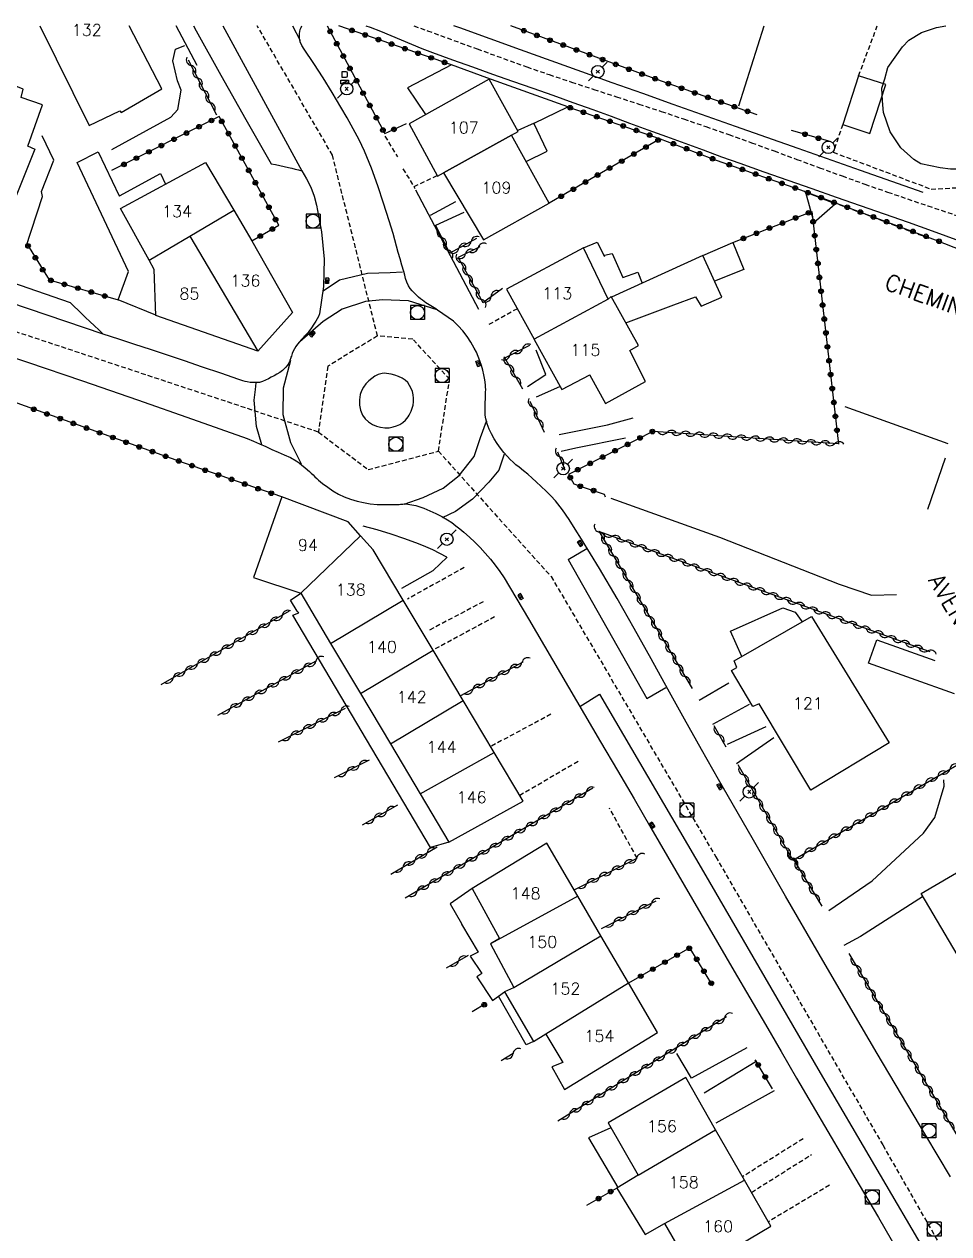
# Model space of a CAD drawing. Header units: millimetres. Extents: x 149998 to 151001, y 150999 to 152001.
# Drawn here: x 150737.2 to 150836.3, y 151870.5 to 152000.2 of the extents above; entities that cross this region are included whole.
import ezdxf
from ezdxf.enums import TextEntityAlignment as Align

# ---------------------------------------------------------------- set-up
doc = ezdxf.new("R2010")
doc.units = ezdxf.units.MM
doc.linetypes.add('DASHED', pattern=[0.75, 0.5, -0.25])
doc.layers.get('0').update_dxf_attribs({"linetype": 'CONTINUOUS'})
for name, color, linetype in [('W0001', 6, 'DASHED'), ('W0006', 2, 'CONTINUOUS'), ('W0008', 7, 'CONTINUOUS'), ('W0014', 7, 'CONTINUOUS'), ('W0015', 2, 'CONTINUOUS'), ('W0017', 7, 'CONTINUOUS'), ('W0020', 2, 'CONTINUOUS'), ('W0021', 2, 'CONTINUOUS'), ('W0101', 7, 'CONTINUOUS'), ('W0104', 1, 'CONTINUOUS'), ('W0112', 1, 'DASHED'), ('W0130', 7, 'CONTINUOUS'), ('W0300', 7, 'CONTINUOUS'), ('W0310', 3, 'CONTINUOUS'), ('W0323', 7, 'CONTINUOUS'), ('W0401', 7, 'CONTINUOUS'), ('W0420', 7, 'CONTINUOUS'), ('W0438', 7, 'CONTINUOUS'), ('W0473', 7, 'CONTINUOUS'), ('W0989', 7, 'CONTINUOUS'), ('W0991', 7, 'CONTINUOUS'), ('W1102', 7, 'CONTINUOUS')]:
    doc.layers.add(name, color=color, linetype=linetype)
doc.styles.get("Standard").update_dxf_attribs({"font": 'romans.shx', "width": 0.85})

# ---------------------------------------------------------------- blocks, each defined once
blk = doc.blocks.new('T473')
for p, q in [((-0.166667, 0.166667), (0.166667, -0.166667)), ((-0.166667, -0.166667), (0.166667, 0.166667)), ((0.500001, 0.500001), (1.000002, 1.000002)), ((-1.000002, -1.000002), (-0.500001, -0.500001))]:
    blk.add_line(p, q)
blk.add_ellipse((0, 0), major_axis=(0.471405, 0.471405), ratio=1, start_param=5.4977871438, end_param=11.780972451)
blk = doc.blocks.new('T438')
for p, q in [((-0.4, 0.2), (0.4, 0.2)), ((-0.4, -0.2), (-0.4, 0.2)), ((0.15, 1.1), (-0.3, 1.1)), ((-0.3, 1.1), (-0.3, 0.5)), ((-0.3, 0.5), (0.15, 0.5)), ((0.3, 0.65), (0.3, 0.95)), ((0.4, 0.2), (0.4, -0.2))]:
    blk.add_line(p, q)
at = {"flags": 128}
for points in [[(-0.4, -0.2), (0.4, 0.2)], [(0.4, -0.2), (-0.4, -0.2)]]:
    blk.add_lwpolyline(points, dxfattribs=at)
for centre, major_axis, start_param, end_param in [((0.15, 0.95), (0.106, -0.106), 0.785398, 2.356194), ((0.15, 0.65), (0.106, 0.106), 3.926991, 5.497787)]:
    blk.add_ellipse(centre, major_axis=major_axis, ratio=1, start_param=start_param, end_param=end_param)
blk = doc.blocks.new('T401')
for p, q in [((-0.3, 0.3), (0, 0.3)), ((-0.3, -0.25), (-0.3, 0.3)), ((-0.3, 0.15), (0, 0.15)), ((-0.3, 0), (0, 0)), ((0, 0.3), (0, -0.25)), ((-0.3, -0.15), (0, -0.15)), ((-0.3, -0.25), (-0.3, -0.3)), ((-0.3, -0.3), (0, -0.3)), ((0, -0.3), (0, -0.25))]:
    blk.add_line(p, q)
blk = doc.blocks.new('T420')
for p, q in [((0.75, 0.75), (-0.75, 0.75)), ((-0.75, 0.75), (-0.75, -0.75)), ((0.75, 0.75), (0.75, -0.75)), ((0.75, -0.75), (-0.75, -0.75))]:
    blk.add_line(p, q)
blk.add_ellipse((0, 0), major_axis=(-0.53, 0.53), ratio=1, start_param=3.926991, end_param=10.210176)
blk = doc.blocks.new('t310o')
at = {"color": 0, "linetype": 'Continuous'}
for centre, start, end in [((-0.5, 0.38), 216.8699, 323.1304), ((0.5, -0.37), 36.8699, 143.1303)]:
    blk.add_arc(centre, 0.625, start, end, dxfattribs=at)
blk = doc.blocks.new('t323o')
at = {"color": 0, "linetype": 'Continuous'}
for radius in [0.25, 0.15]:
    blk.add_circle((0, 0), radius, dxfattribs=at)

msp = doc.modelspace()

# ---------------------------------------------------------------- linework, layer by layer
at = {"layer": 'W0001'}
for points in [[(150775.09, 151966.75), (150770.26, 151986.14), (150762.2, 152000)], [(150778.98, 152000), (150780.45, 151999.48), (150785.77, 151997.52), (150791.1, 151995.6), (150793.49, 151994.77), (150795.89, 151993.97), (150798.29, 151993.18), (150800.7, 151992.39), (150803.1, 151991.61), (150805.51, 151990.82), (150807.91, 151990.02), (150810.3, 151989.2), (150812.74, 151988.34), (150815.18, 151987.47), (150817.61, 151986.58), (150820.04, 151985.68), (150822.47, 151984.79), (150824.9, 151983.9), (150827.34, 151983.02), (150829.78, 151982.17), (150834.08, 151980.7), (150838.39, 151979.26), (150842.7, 151977.85), (150847.03, 151976.47)], [(150768.76, 151956.44), (150735.52, 151967.46), (150705.36, 151977.83), (150676.97, 151987.26)], [(150775.09, 151966.75), (150769.77, 151963.49), (150768.76, 151956.44)], [(150781.62, 151954.39), (150782.82, 151962.1), (150778.88, 151966.4), (150775.09, 151966.75)], [(150768.76, 151956.44), (150774.11, 151952.42), (150781.62, 151954.39)], [(150781.62, 151954.39), (150793.7, 151940.96), (150811.35, 151910.9), (150829.25, 151880), (150838.56, 151863.73)]]:
    msp.add_lwpolyline(points, dxfattribs=at)
at = {"layer": 'W0006'}
for points in [[(150742.18, 151970.3), (150710.7, 151981.21), (150680.69, 151991.22), (150654.66, 152000)], [(150745.68, 151966.94), (150745.21, 151967.39), (150744.74, 151967.84), (150744.27, 151968.29), (150743.8, 151968.74), (150743.39, 151969.13), (150742.99, 151969.52), (150742.58, 151969.91), (150742.18, 151970.3)], [(150796.79, 151927.02), (150798.89, 151928.32), (150810.03, 151909.29), (150822.54, 151887.74), (150840.03, 151857.93), (150859.87, 151824.05), (150888.73, 151774.85)]]:
    msp.add_lwpolyline(points, dxfattribs=at)
at = {"layer": 'W0008'}
for points in [[(150745.68, 151966.94), (150737.67, 151969.64), (150729.66, 151972.36), (150721.66, 151975.08), (150713.66, 151977.81), (150709.79, 151979.13), (150705.92, 151980.46), (150702.06, 151981.79), (150698.19, 151983.12), (150694.33, 151984.46), (150690.46, 151985.79), (150686.59, 151987.12), (150682.73, 151988.44), (150679.55, 151989.52), (150676.36, 151990.6), (150673.18, 151991.67), (150670, 151992.74), (150666.81, 151993.82), (150663.63, 151994.89), (150660.45, 151995.97), (150657.27, 151997.05), (150653.12, 151998.47), (150648.98, 151999.9), (150648.69, 152000)], [(150773.86, 152000), (150774.3, 151999.85), (150775.42, 151999.42), (150776.53, 151998.96), (150777.64, 151998.49), (150778.74, 151998.02), (150779.85, 151997.57), (150780.98, 151997.14), (150783.12, 151996.36), (150785.27, 151995.59), (150787.42, 151994.82), (150789.57, 151994.07), (150791.73, 151993.31), (150793.88, 151992.55), (150796.03, 151991.79), (150798.18, 151991.02), (150800.15, 151990.3), (150802.12, 151989.58), (150804.09, 151988.86), (150806.06, 151988.14), (150808.03, 151987.41), (150810, 151986.69), (150811.97, 151985.97), (150813.94, 151985.26), (150816.51, 151984.35), (150819.09, 151983.44), (150821.67, 151982.54), (150824.25, 151981.64), (150826.83, 151980.75), (150829.4, 151979.84), (150831.98, 151978.93), (150834.55, 151978.01), (150839.35, 151976.26)], [(150688.89, 151980.32), (150694.39, 151978.36), (150699.91, 151976.42), (150705.43, 151974.51), (150710.96, 151972.63), (150714.28, 151971.52), (150717.6, 151970.44), (150720.93, 151969.36), (150724.26, 151968.29), (150727.59, 151967.22), (150730.92, 151966.14), (150734.24, 151965.05), (150737.56, 151963.94), (150743.47, 151961.94), (150749.36, 151959.9), (150755.25, 151957.83), (150761.12, 151955.74)]]:
    msp.add_lwpolyline(points, dxfattribs=at)
at = {"layer": 'W0014'}
for points in [[(150755.75, 151995.73), (150753.52, 152000)], [(150755.37, 152000), (150755.65, 151999.48), (150758.31, 151994.71), (150760.99, 151989.96), (150763.68, 151985.22)], [(150767.22, 151997.5), (150766.98, 151997.88), (150766.81, 151998.29), (150766.73, 151998.73), (150766.73, 151999.18), (150766.76, 151999.39), (150766.82, 151999.61), (150766.9, 151999.82), (150766.99, 152000)], [(150833.57, 151982.13), (150826.87, 151984.48), (150820.17, 151986.83), (150813.48, 151989.2), (150806.79, 151991.57), (150803.52, 151992.73), (150800.25, 151993.9), (150796.98, 151995.08), (150793.71, 151996.25), (150790.44, 151997.43), (150787.18, 151998.6), (150783.91, 151999.77), (150783.26, 152000)], [(150790.27, 151952.68), (150789.94, 151952.94), (150789.62, 151953.21), (150789.32, 151953.5), (150789.03, 151953.81), (150788.64, 151954.26), (150788.27, 151954.73), (150787.92, 151955.22), (150787.61, 151955.73), (150787.33, 151956.24), (150787.07, 151956.76), (150786.85, 151957.31), (150786.69, 151957.87), (150786.64, 151958.26), (150786.63, 151958.65), (150786.64, 151959.03), (150786.65, 151959.42), (150786.65, 151959.68), (150786.66, 151959.94), (150786.67, 151960.21), (150786.68, 151960.47), (150786.68, 151960.73), (150786.69, 151960.99), (150786.68, 151961.26), (150786.66, 151961.52), (150786.59, 151962.05), (150786.5, 151962.57), (150786.39, 151963.08), (150786.24, 151963.59), (150786.08, 151964.07), (150785.9, 151964.54), (150785.7, 151965), (150785.47, 151965.45), (150785.09, 151966.08), (150784.69, 151966.7), (150784.24, 151967.29), (150783.75, 151967.84), (150783.23, 151968.32), (150782.67, 151968.74), (150782.09, 151969.13), (150781.51, 151969.52), (150781.34, 151969.64), (150781.17, 151969.75), (150780.99, 151969.86), (150780.81, 151969.97), (150780.63, 151970.08), (150780.46, 151970.2), (150780.28, 151970.31), (150780.11, 151970.43), (150779.9, 151970.58), (150779.7, 151970.74), (150779.5, 151970.91), (150779.32, 151971.08), (150779.07, 151971.32), (150778.82, 151971.57), (150778.6, 151971.84), (150778.4, 151972.13), (150778.23, 151972.5), (150778.11, 151972.89), (150778.01, 151973.28), (150777.9, 151973.67), (150777.7, 151974.34), (150777.51, 151975.02), (150777.32, 151975.7), (150777.13, 151976.38), (150776.95, 151977.06), (150776.76, 151977.74), (150776.56, 151978.42), (150776.35, 151979.1), (150775.74, 151980.98), (150775.12, 151982.85), (150774.44, 151984.72), (150773.69, 151986.55), (150773.12, 151987.76), (150772.5, 151988.95), (150771.85, 151990.12), (150771.18, 151991.28), (150770.24, 151992.86), (150769.26, 151994.43), (150768.26, 151995.97), (150767.22, 151997.5)], [(150763.68, 151985.22), (150764.15, 151985.12), (150764.62, 151985.01), (150765.09, 151984.91), (150765.56, 151984.8), (150765.92, 151984.72), (150766.27, 151984.64), (150766.63, 151984.55), (150766.98, 151984.46)], [(150766.98, 151984.46), (150767.5, 151983.6), (150767.94, 151982.69), (150768.3, 151981.75), (150768.56, 151980.78), (150769.08, 151977.91), (150769.37, 151974.99), (150769.32, 151972.05), (150768.87, 151969.13), (150768.77, 151968.85), (150768.63, 151968.59), (150768.48, 151968.35), (150768.33, 151968.11), (150768.2, 151967.91), (150768.08, 151967.71), (150767.95, 151967.51), (150767.81, 151967.32), (150767.73, 151967.22), (150767.66, 151967.13), (150767.58, 151967.04), (150767.49, 151966.95), (150767.41, 151966.86), (150767.33, 151966.77), (150767.25, 151966.68), (150767.17, 151966.59), (150766.95, 151966.35), (150766.74, 151966.11), (150766.52, 151965.86), (150766.33, 151965.6), (150766.19, 151965.35), (150766.07, 151965.1), (150765.96, 151964.85), (150765.86, 151964.59), (150765.82, 151964.49), (150765.79, 151964.4), (150765.76, 151964.3), (150765.74, 151964.21), (150765.71, 151964.11), (150765.68, 151964.02), (150765.64, 151963.92), (150765.6, 151963.83), (150765.45, 151963.61), (150765.28, 151963.41), (150765.09, 151963.22), (150764.9, 151963.04), (150764.62, 151962.83), (150764.32, 151962.64), (150764.02, 151962.47), (150763.71, 151962.31), (150763.41, 151962.15), (150763.1, 151961.99), (150762.77, 151961.86), (150762.43, 151961.77), (150762.11, 151961.74), (150761.78, 151961.74), (150761.45, 151961.77), (150761.12, 151961.82), (150760.9, 151961.86), (150760.67, 151961.92), (150760.45, 151961.99), (150760.23, 151962.07)], [(150779.18, 151982.42), (150785.93, 151969.62)], [(150760.23, 151962.07), (150758.3, 151962.74), (150756.35, 151963.41), (150754.41, 151964.07), (150752.47, 151964.72), (150750.77, 151965.28), (150749.07, 151965.84), (150747.38, 151966.39), (150745.68, 151966.94)], [(150761.12, 151955.74), (150761.79, 151955.46), (150762.45, 151955.17), (150763.11, 151954.88), (150763.77, 151954.58), (150764.43, 151954.29), (150765.09, 151954.01), (150765.75, 151953.71), (150766.38, 151953.35), (150766.7, 151953.13), (150767, 151952.89), (150767.3, 151952.63), (150767.59, 151952.38), (150767.79, 151952.2), (150767.99, 151952.02), (150768.19, 151951.84), (150768.39, 151951.65), (150768.58, 151951.47), (150768.78, 151951.28), (150768.99, 151951.11), (150769.2, 151950.94), (150769.76, 151950.54), (150770.32, 151950.15), (150770.91, 151949.8), (150771.53, 151949.5), (150772.2, 151949.24), (150772.9, 151949.04), (150773.6, 151948.88), (150774.31, 151948.76), (150775.05, 151948.69), (150775.8, 151948.67), (150776.54, 151948.68), (150777.28, 151948.69), (150777.42, 151948.69), (150777.55, 151948.7), (150777.68, 151948.71), (150777.81, 151948.72), (150777.95, 151948.73), (150778.08, 151948.73), (150778.21, 151948.73), (150778.35, 151948.72), (150778.79, 151948.65), (150779.22, 151948.55), (150779.64, 151948.42), (150780.06, 151948.27), (150780.72, 151948.01), (150781.36, 151947.71), (150781.98, 151947.38), (150782.59, 151947.03), (150783.05, 151946.73), (150783.5, 151946.4), (150783.93, 151946.06), (150784.35, 151945.71), (150784.95, 151945.18), (150785.54, 151944.63), (150786.1, 151944.06), (150786.65, 151943.47), (150787.19, 151942.83), (150787.71, 151942.17), (150788.21, 151941.49), (150788.67, 151940.8)], [(150836.51, 151876.6), (150833.89, 151881), (150831.27, 151885.4), (150828.67, 151889.8), (150826.08, 151894.22), (150822.45, 151900.45), (150818.84, 151906.68), (150815.24, 151912.93), (150811.65, 151919.18), (150809.82, 151922.41), (150808.01, 151925.65), (150806.22, 151928.89), (150804.42, 151932.14), (150802.61, 151935.38), (150800.77, 151938.61), (150798.89, 151941.81), (150796.96, 151944.97), (150796.3, 151946.03), (150795.63, 151947.07), (150794.93, 151948.1), (150794.17, 151949.08), (150793.69, 151949.62), (150793.17, 151950.12), (150792.65, 151950.61), (150792.12, 151951.1), (150791.67, 151951.51), (150791.21, 151951.91), (150790.74, 151952.3), (150790.27, 151952.68)], [(150782.54, 151943.04), (150781.79, 151943.43), (150781.04, 151943.8), (150780.27, 151944.15), (150779.49, 151944.46), (150778.03, 151945.01), (150776.55, 151945.51), (150775.06, 151945.96), (150773.55, 151946.36)], [(150788.67, 151940.8), (150791.27, 151936.41), (150793.86, 151932.03), (150796.44, 151927.64), (150799.01, 151923.24), (150800.81, 151920.17), (150802.6, 151917.1), (150804.39, 151914.02), (150806.17, 151910.94), (150807.96, 151907.86), (150809.74, 151904.79), (150811.53, 151901.71), (150813.32, 151898.64), (150815, 151895.77), (150816.67, 151892.91), (150818.35, 151890.04), (150820.02, 151887.18), (150821.7, 151884.32), (150823.38, 151881.46), (150825.06, 151878.59), (150826.73, 151875.73), (150828.79, 151872.21), (150830.85, 151868.69)]]:
    msp.add_lwpolyline(points, dxfattribs=at)
at = {"layer": 'W0015'}
msp.add_lwpolyline([(150775.58, 151962.72), (150775.18, 151962.6), (150774.81, 151962.43), (150774.47, 151962.2), (150774.15, 151961.94), (150773.85, 151961.62), (150773.59, 151961.27), (150773.37, 151960.88), (150773.23, 151960.46), (150773.15, 151959.91), (150773.15, 151959.34), (150773.26, 151958.78), (150773.48, 151958.26), (150773.77, 151957.86), (150774.13, 151957.53), (150774.54, 151957.27), (150774.97, 151957.08), (150775.42, 151956.95), (150775.87, 151956.9), (150776.33, 151956.91), (150776.78, 151956.99), (150777.14, 151957.1), (150777.48, 151957.25), (150777.8, 151957.46), (150778.08, 151957.71), (150778.24, 151957.88), (150778.38, 151958.06), (150778.5, 151958.26), (150778.61, 151958.46), (150778.7, 151958.67), (150778.78, 151958.88), (150778.85, 151959.1), (150778.9, 151959.32), (150778.95, 151959.69), (150778.96, 151960.06), (150778.92, 151960.43), (150778.83, 151960.79), (150778.71, 151961.12), (150778.54, 151961.44), (150778.33, 151961.74), (150778.07, 151962), (150777.72, 151962.23), (150777.34, 151962.41), (150776.94, 151962.53), (150776.55, 151962.64), (150776.31, 151962.69), (150776.07, 151962.73), (150775.83, 151962.75)], close=True, dxfattribs=at)
at = {"layer": 'W0017'}
for points in [[(150813.83, 151991.43), (150816.55, 152000)], [(150746.6, 151986.74), (150752.93, 151990.22), (150753.7, 151991.02), (150754.04, 151993.1), (150753.65, 151994.11), (150753.15, 151996.24), (150753.45, 151997.48), (150754.44, 151997.88)], [(150737.38, 151976.24), (150739.2, 151981.7), (150739.08, 151982.23), (150740.39, 151985.6), (150739.13, 151988.22)], [(150780.77, 151979.69), (150783.49, 151981.17)], [(150781.35, 151978.63), (150784.4, 151980.02)], [(150791.18, 151961.32), (150793.13, 151962.62), (150792.1, 151965.24)], [(150794.61, 151961.29), (150792.12, 151960.17)], [(150794.57, 151956.19), (150799.75, 151957.2), (150802.49, 151957.98)], [(150801.69, 151955.8), (150796.36, 151954.72), (150794.78, 151954.34)], [(150834.07, 151948.17), (150835.97, 151953.68)], [(150800.1, 151949.36), (150811.74, 151945.18), (150824.6, 151940.14), (150828.04, 151938.96), (150830.73, 151939.03)], [(150777.7, 151939.69), (150781.05, 151941.61), (150782.57, 151943.04)], [(150809.59, 151927.7), (150812.74, 151929.56)], [(150811.03, 151925.11), (150814.97, 151927.28)], [(150816.71, 151924.83), (150812.59, 151922.95)], [(150813.59, 151920.92), (150817.59, 151923.68)], [(150823.48, 151905.13), (150828.11, 151908.31), (150833.62, 151913.44), (150834.82, 151915.11), (150835.83, 151918.47), (150835.82, 151919.14)], [(150833.52, 151906.62), (150826.87, 151902.35), (150825.08, 151901.38)], [(150814.68, 151890.43), (150808.75, 151887.18), (150807.19, 151889.81)], [(150810.12, 151885.6), (150815.75, 151889.02)], [(150817.61, 151885.82), (150811.36, 151882.35)]]:
    msp.add_lwpolyline(points, dxfattribs=at)
at = {"layer": 'W0020'}
for points in [[(150765.99, 152000), (150766.81, 151998.44)], [(150769.28, 151971.59), (150771.02, 151972.77), (150774.03, 151973.47), (150776.45, 151973.56), (150777.78, 151973.61)], [(150781.5, 151969.53), (150778.4, 151970.53), (150775.64, 151970.62), (150773.79, 151970.45), (150771.32, 151969.63), (150769.27, 151968.29), (150766.77, 151966.11)], [(150765.77, 151964.12), (150764.99, 151961.14), (150764.96, 151958.31), (150765.77, 151955.33), (150766.91, 151953.05)], [(150762.69, 151955.07), (150762.14, 151957.03), (150761.88, 151959.86), (150762.02, 151961.02), (150762.07, 151961.72)], [(150777.97, 151948.71), (150779.98, 151949.42), (150782.15, 151950.43), (150783.85, 151951.78), (150785.45, 151953.82), (150786.14, 151955.86), (150786.79, 151957.62), (150786.77, 151957.57)], [(150788.68, 151954.08), (150788.1, 151952.37), (150787.04, 151951.06), (150785.26, 151949.25), (150783.45, 151947.91), (150782.04, 151947.26)]]:
    msp.add_lwpolyline(points, dxfattribs=at)
at = {"layer": 'W0021'}
for points in [[(150758.5, 152000), (150766.98, 151984.46)], [(150795.52, 151942.78), (150797.54, 151943.95)], [(150795.52, 151942.78), (150803.96, 151927.86), (150806, 151929.06)]]:
    msp.add_lwpolyline(points, dxfattribs=at)
at = {"layer": 'W0101'}
for points in [[(150738.89, 152000), (150744.2, 151989.33), (150747.49, 151990.88), (150747.6, 151990.69), (150751.97, 151993.23)], [(150751.97, 151993.23), (150748.49, 152000)], [(150787.07, 151994.28), (150778.5, 151989.5), (150781.51, 151983.89), (150782.17, 151984.25)], [(150789.46, 151988.27), (150790.19, 151988.67), (150787.07, 151994.28)], [(150782.17, 151984.25), (150786.45, 151977.04), (150793.49, 151980.98), (150789.46, 151988.27), (150789.46, 151988.27)], [(150737.56, 151987.13), (150738.37, 151986.79), (150734.48, 151977.11), (150728.31, 151979.7), (150731.28, 151986.97)], [(150750.61, 151974.87), (150747.55, 151980.43), (150756.67, 151985.34), (150759.69, 151980.23)], [(150782.17, 151984.25), (150782.17, 151984.25)], [(150759.69, 151980.23), (150761.63, 151976.93)], [(150761.63, 151976.93), (150765.98, 151969.27), (150762.27, 151965.11)], [(150799.83, 151970.68), (150797.16, 151976.21), (150788.93, 151971.77)], [(150751.34, 151968.95), (150751.15, 151973.89), (150750.61, 151974.87)], [(150788.93, 151971.77), (150791.89, 151966.4)], [(150791.89, 151966.4), (150791.89, 151966.38), (150794.84, 151961.01), (150797.86, 151962.59), (150797.86, 151962.56), (150799.54, 151959.52), (150803.81, 151961.86), (150802.14, 151965.19), (150803.07, 151965.72), (150800.14, 151970.98), (150799.83, 151970.68)], [(150762.27, 151965.11), (150751.34, 151968.95)], [(150773.28, 151945.32), (150771.94, 151946.81), (150764.83, 151949.48), (150761.8, 151940.86), (150766.87, 151939.15)], [(150777.85, 151938.42), (150774.62, 151943.83), (150773.28, 151945.32)], [(150766.87, 151939.15), (150770.07, 151933.77)], [(150781.05, 151933.05), (150777.85, 151938.42)], [(150770.07, 151933.77), (150773.27, 151928.4)], [(150784.26, 151927.67), (150781.05, 151933.05)], [(150773.27, 151928.4), (150776.48, 151923.02)], [(150787.6, 151922.09), (150784.26, 151927.67)], [(150776.48, 151923.02), (150779.68, 151917.65)], [(150790.72, 151916.86), (150787.6, 151922.09)], [(150779.68, 151917.65), (150782.75, 151912.48), (150790.72, 151916.86)], [(150851.76, 151902.98), (150839.82, 151896.07), (150833.36, 151906.95), (150845.35, 151913.97)], [(150796.57, 151906.68), (150793.25, 151912.36), (150785.25, 151907.5), (150788.18, 151902.13), (150787.19, 151901.57)], [(150799.04, 151902.44), (150796.57, 151906.68)], [(150801.99, 151897.39), (150799.04, 151902.44)], [(150787.19, 151901.57), (150789.72, 151896.87)], [(150805.1, 151892.05), (150801.99, 151897.39)], [(150789.72, 151896.87), (150789.69, 151896.84), (150788.7, 151896.42), (150791.82, 151891.09), (150793.15, 151891.91)], [(150793.15, 151891.91), (150793.15, 151891.89), (150794.95, 151888.84), (150793.79, 151888.39), (150795.15, 151885.96), (150805.1, 151892.05)], [(150811.34, 151881.63), (150808.13, 151887.25), (150799.83, 151882.37), (150803.02, 151876.77), (150803.02, 151876.77)], [(150814.44, 151876.22), (150811.34, 151881.63)], [(150803.02, 151876.77), (150800.75, 151875.38), (150803.8, 151870.39), (150805.85, 151871.58)], [(150817.24, 151871.31), (150814.44, 151876.22)], [(150805.85, 151871.58), (150805.85, 151871.58), (150808.9, 151866.32), (150817.24, 151871.31)]]:
    msp.add_lwpolyline(points, dxfattribs=at)
msp.add_lwpolyline([(150821.55, 151918.03), (150815.99, 151927.3), (150815.32, 151927.02), (150813.03, 151930.86), (150813.62, 151931.19), (150813.31, 151931.92), (150821.61, 151936.65), (150829.95, 151923.13)], close=True, dxfattribs=at)
at = {"layer": 'W0104'}
for points in [[(150783.01, 151995.83), (150778.3, 151993.34), (150780.25, 151990.48)], [(150795.49, 151991.31), (150786.83, 151994.43), (150783.01, 151995.83)], [(150737.61, 151987.11), (150739.18, 151991.54), (150736.9, 151992.33), (150737.11, 151993.2), (150734.93, 151994.09), (150733.99, 151991.84), (150734.02, 151991.87)], [(150791.88, 151989.57), (150795.49, 151991.31)], [(150791.88, 151989.57), (150790.14, 151988.76)], [(150791.03, 151985.44), (150793.27, 151986.55), (150791.86, 151989.57), (150791.88, 151989.57)], [(150737.56, 151987.13), (150737.61, 151987.11)], [(150747.3, 151970.62), (150748.4, 151973.66), (150742.89, 151985.35), (150745.16, 151986.49), (150747.4, 151981.76), (150747.43, 151981.76), (150751.84, 151984.15), (150752.38, 151983.03)], [(150797.16, 151976.21), (150798.63, 151976.81), (150799.41, 151975.28), (150799.41, 151975.42), (150800.24, 151975.59), (150801.39, 151973.03), (150803, 151973.57), (150803.47, 151972.42)], [(150809.97, 151975.39), (150813.18, 151976.76), (150814.37, 151973.89), (150811.22, 151972.63)], [(150801.72, 151968.15), (150806.86, 151970.09), (150809.19, 151970.93), (150809.8, 151969.94), (150812, 151970.92), (150809.97, 151975.39), (150800.18, 151970.91)], [(150751.34, 151968.95), (150751.34, 151968.98), (150747.3, 151970.62)], [(150782.75, 151912.48), (150780.77, 151911.9), (150766.02, 151936.82), (150766.66, 151937.07), (150766.5, 151937.23), (150765.77, 151938.43), (150766.87, 151939.15)], [(150814.14, 151932.39), (150812.95, 151935.1), (150818.55, 151937.6), (150819.88, 151937.14), (150820.63, 151936.1)], [(150836.93, 151928.39), (150827.73, 151931.65), (150828.62, 151934.16), (150834.85, 151931.96)], [(150785.25, 151907.5), (150782.9, 151905.84), (150784.1, 151903.76), (150784.1, 151903.67), (150785.9, 151900.66), (150785.87, 151900.66), (150785.01, 151900.24), (150786.27, 151898.4), (150785.74, 151898.04), (150787.41, 151895.48), (150788.7, 151896.42)], [(150791.82, 151891.09), (150791.04, 151890.72), (150788.08, 151895.97)], [(150800.12, 151881.85), (150797.72, 151880.78), (150800.84, 151875.44)]]:
    msp.add_lwpolyline(points, dxfattribs=at)
for points in [[(150826.67, 151994.65), (150824.96, 151989.42), (150827.87, 151988.47), (150829.58, 151993.7)], [(150824.16, 151980.93), (150820.99, 151982.18), (150821.87, 151978.91)]]:
    msp.add_lwpolyline(points, close=True, dxfattribs=at)
at = {"layer": 'W0112'}
for points in [[(150826.67, 151994.65), (150828.67, 152000)], [(150824.96, 151989.42), (150823.95, 151986.44)], [(150775.89, 151988.18), (150777.23, 151985.96)], [(150823.95, 151986.44), (150834.45, 151982.49), (150842.61, 151982.94)], [(150777.82, 151984.68), (150779.11, 151982.57)], [(150781.46, 151983.9), (150779, 151982.74)], [(150834.22, 151977.2), (150824.24, 151980.96)], [(150790.09, 151969.67), (150786.97, 151967.92)], [(150784.38, 151941.91), (150778.32, 151938.54)], [(150786.43, 151938.25), (150780.58, 151935.16)], [(150787.64, 151936.62), (150781.29, 151933.19)], [(150793.69, 151926.19), (150787.22, 151922.72)], [(150796.59, 151921.11), (150790.35, 151917.48)], [(150802.92, 151910.76), (150799.96, 151916.1)], [(150820.71, 151880.66), (150814.22, 151876.59)], [(150815.18, 151874.92), (150821.63, 151878.98)], [(150823.55, 151875.68), (150816.98, 151871.77)]]:
    msp.add_lwpolyline(points, dxfattribs=at)
at = {"layer": 'W0130'}
msp.add_lwpolyline([(150844.36, 151989.94), (150843.85, 151988.8), (150843.17, 151987.6), (150842.35, 151986.81), (150839.92, 151985.08), (150839.52, 151985.07), (150837.88, 151984.62), (150836.51, 151984.62), (150835.4, 151984.79), (150833.34, 151985.22), (150832.58, 151985.66), (150831.18, 151986.93), (150830.05, 151988.62), (150829.35, 151990.71), (150829.22, 151991.95), (150829.14, 151993.3), (150829.47, 151994.3), (150829.8, 151995.52), (150831.38, 151997.73), (150832.04, 151998.47), (150833.42, 151999.3), (150835.01, 151999.82), (150836.01, 152000)], dxfattribs=at)
at = {"layer": 'W0300'}
msp.add_lwpolyline([(150836.26, 151955.19), (150825.24, 151959.15)], dxfattribs=at)
at = {"layer": 'W0310'}
for points in [[(150757.88, 151990.41), (150754.83, 151996.31)], [(150785.72, 151977.21), (150782.83, 151975.61), (150781.3, 151978.63)], [(150786.05, 151976.29), (150783.73, 151975.17), (150786.37, 151970.33), (150788.48, 151971.88)], [(150790.67, 151961.04), (150788.74, 151964.4), (150791.44, 151965.77)], [(150792.99, 151956.41), (150791.47, 151959.73)], [(150824.46, 151955.17), (150804.65, 151956.51)], [(150794.4, 151954.33), (150795.19, 151952.4)], [(150798.82, 151945.81), (150808.83, 151928.93)], [(150834.32, 151932.88), (150833.63, 151933.13), (150798.82, 151945.78)], [(150765.63, 151937.22), (150751.88, 151929.33)], [(150768.5, 151931.86), (150757.96, 151926.04)], [(150790.68, 151931.77), (150783.98, 151928.15)], [(150771.63, 151926.8), (150764.45, 151923.2)], [(150811.15, 151924.96), (150812.43, 151922.69)], [(150813.71, 151920.79), (150819.6, 151910.54), (150840.34, 151922.56)], [(150774.2, 151921.27), (150770.45, 151919.35)], [(150798.17, 151918.26), (150778.06, 151906.45)], [(150777.24, 151916.44), (150773.44, 151914.28)], [(150776.53, 151909.04), (150781.49, 151911.96)], [(150796.18, 151907.34), (150802.92, 151910.76)], [(150819.57, 151910.79), (150822.71, 151905.61)], [(150799.11, 151903.2), (150804.96, 151906.18)], [(150784.8, 151900.32), (150782.47, 151898.97)], [(150825.62, 151900.53), (150838.97, 151878.05), (150841.27, 151876.13), (150844.45, 151874.79), (150848.82, 151874.52), (150853.94, 151874.85), (150859.31, 151876.45), (150861.06, 151877.76), (150861.82, 151880.15), (150861.93, 151889.86)], [(150812.51, 151893.73), (150794.42, 151882.54)], [(150789.65, 151889.82), (150788.34, 151889.02)]]:
    msp.add_lwpolyline(points, dxfattribs=at)
at = {"layer": 'W0323'}
for points in [[(150769.7, 152000), (150775.87, 151988.45), (150778.22, 151989.52)], [(150783.01, 151995.83), (150770.94, 152000)], [(150815.78, 151990.47), (150805.52, 151994.07), (150789.37, 152000)], [(150795.49, 151991.31), (150805.41, 151987.89), (150793.49, 151980.98)], [(150761.63, 151976.93), (150764.51, 151978.61), (150758.12, 151990.26), (150746.57, 151984.47)], [(150805.41, 151987.89), (150811.38, 151985.61)], [(150823.63, 151987.59), (150819.48, 151988.79)], [(150811.38, 151985.61), (150820.93, 151982.23), (150820.9, 151982.23), (150834.87, 151977.07), (150850.7, 151970.84)], [(150813.18, 151976.76), (150821.67, 151980.09), (150824.52, 151955.14)], [(150737.56, 151976.51), (150739.89, 151972.76), (150747.3, 151970.62)], [(150764.83, 151949.49), (150754.41, 151953.11), (150732.15, 151961.06), (150721.35, 151965.07)], [(150804.65, 151956.48), (150804.62, 151956.51), (150795.57, 151951.89), (150796.15, 151950.88), (150797.13, 151950.52), (150799.38, 151949.8), (150799.49, 151949.51)], [(150811.05, 151897.05), (150808.57, 151901.14), (150802.01, 151897.35)], [(150786.79, 151895.19), (150785.24, 151894.27)], [(150817.43, 151886.01), (150815.57, 151889.13)], [(150800.75, 151875.38), (150797.48, 151873.5)]]:
    msp.add_lwpolyline(points, dxfattribs=at)
at = {"layer": 'W1102'}
for points in [[(150789.46, 151988.27), (150782.17, 151984.25)], [(150782.17, 151984.25), (150789.46, 151988.27)], [(150754.99, 151977.46), (150759.69, 151980.23)], [(150750.61, 151974.87), (150754.99, 151977.46)], [(150754.99, 151977.46), (150762.27, 151965.11)], [(150799.83, 151970.68), (150791.89, 151966.4)], [(150766.87, 151939.15), (150773.28, 151945.32)], [(150770.07, 151933.77), (150777.85, 151938.42)], [(150773.27, 151928.4), (150781.05, 151933.05)], [(150776.48, 151923.02), (150784.26, 151927.67)], [(150779.68, 151917.65), (150787.6, 151922.09)], [(150796.57, 151906.68), (150787.19, 151901.57)], [(150789.72, 151896.87), (150799.04, 151902.44)], [(150793.15, 151891.91), (150801.99, 151897.39)], [(150803.02, 151876.77), (150811.34, 151881.63)], [(150805.85, 151871.58), (150814.44, 151876.22)]]:
    msp.add_lwpolyline(points, dxfattribs=at)

# ---------------------------------------------------------------- block references
at = {"layer": 'W0310'}
for p, rotation in [((150755.12, 151995.74), 117.3673093762266), ((150755.81, 151994.41), 117.3673093762266), ((150756.5, 151993.08), 117.3673093762266), ((150757.19, 151991.74), 117.3673093762266), ((150781.98, 151977.29), 116.9281566168104), ((150785.12, 151976.88), 209.1186405316251), ((150782.66, 151975.95), 116.9281566168104), ((150783.81, 151976.15), 209.1186405316251), ((150784.52, 151975.55), 205.7018098124137), ((150785.87, 151976.2), 205.7018098124137), ((150784.03, 151974.62), 298.6809851715068), ((150784.75, 151973.3), 298.6809851715068), ((150785.47, 151971.99), 298.6809851715068), ((150786.19, 151970.67), 298.6809851715068), ((150787.27, 151970.99), 36.37412756375198), ((150790.63, 151965.36), 26.86981308744009), ((150789.29, 151964.68), 26.86981308744009), ((150789.18, 151963.64), 119.8566438356376), ((150789.92, 151962.34), 119.8566438356376), ((150791.74, 151959.14), 114.5908433822856), ((150792.37, 151957.78), 114.5908433822856), ((150806.14, 151956.41), 176.1312325788413), ((150807.64, 151956.31), 176.1312325788413), ((150809.14, 151956.21), 176.1312325788413), ((150810.63, 151956.11), 176.1312325788413), ((150812.13, 151956.01), 176.1312325788413), ((150813.63, 151955.9), 176.1312325788413), ((150815.12, 151955.8), 176.1312325788413), ((150816.62, 151955.7), 176.1312325788413), ((150818.12, 151955.6), 176.1312325788413), ((150819.61, 151955.5), 176.1312325788413), ((150821.11, 151955.4), 176.1312325788413), ((150822.61, 151955.3), 176.1312325788413), ((150824.1, 151955.2), 176.1312325788413), ((150794.62, 151953.79), 292.2663877685811), ((150798.88, 151945.71), 300.6762582680838), ((150799.64, 151944.42), 300.6762582680838), ((150800.23, 151945.27), 160.0250867071116), ((150801.64, 151944.76), 160.0250867071116), ((150800.41, 151943.13), 300.6762582680838), ((150803.05, 151944.24), 160.0250867071116), ((150804.46, 151943.73), 160.0250867071116), ((150805.87, 151943.22), 160.0250867071116), ((150801.18, 151941.83), 300.6762582680838), ((150807.28, 151942.71), 160.0250867071116), ((150808.69, 151942.19), 160.0250867071116), ((150801.94, 151940.54), 300.6762582680838), ((150810.1, 151941.68), 160.0250867071116), ((150811.51, 151941.17), 160.0250867071116), ((150812.92, 151940.66), 160.0250867071116), ((150802.71, 151939.25), 300.6762582680838), ((150814.33, 151940.14), 160.0250867071116), ((150815.74, 151939.63), 160.0250867071116), ((150803.47, 151937.96), 300.6762582680838), ((150817.15, 151939.12), 160.0250867071116), ((150818.56, 151938.61), 160.0250867071116), ((150819.97, 151938.09), 160.0250867071116), ((150764.89, 151936.79), 209.8649933612221), ((150804.24, 151936.67), 300.6762582680838), ((150821.38, 151937.58), 160.0250867071116), ((150822.78, 151937.07), 160.0250867071116), ((150762.29, 151935.3), 209.8649933612221), ((150763.59, 151936.05), 209.8649933612221), ((150805, 151935.38), 300.6762582680838), ((150824.19, 151936.56), 160.0250867071116), ((150825.6, 151936.04), 160.0250867071116), ((150827.01, 151935.53), 160.0250867071116), ((150760.99, 151934.55), 209.8649933612221), ((150805.77, 151934.09), 300.6762582680838), ((150828.42, 151935.02), 160.0250867071116), ((150829.83, 151934.51), 160.0250867071116), ((150831.24, 151933.99), 160.0250867071116), ((150758.38, 151933.06), 209.8649933612221), ((150759.68, 151933.81), 209.8649933612221), ((150806.53, 151932.8), 300.6762582680838), ((150832.65, 151933.48), 160.0250867071116), ((150834.06, 151932.97), 159.9143787103423), ((150755.78, 151931.57), 209.8649933612221), ((150757.08, 151932.31), 209.8649933612221), ((150768.47, 151931.85), 208.9339352670819), ((150790.58, 151931.72), 208.4164593510144), ((150807.3, 151931.51), 300.6762582680838), ((150753.18, 151930.07), 209.8649933612221), ((150754.48, 151930.82), 209.8649933612221), ((150765.84, 151930.4), 208.9339352670819), ((150767.15, 151931.12), 208.9339352670819), ((150787.94, 151930.29), 208.4164593510144), ((150789.26, 151931), 208.4164593510144), ((150808.06, 151930.22), 300.6762582680838), ((150763.22, 151928.94), 208.9339352670819), ((150764.53, 151929.67), 208.9339352670819), ((150785.3, 151928.86), 208.4164593510144), ((150786.62, 151929.58), 208.4164593510144), ((150760.59, 151927.49), 208.9339352670819), ((150761.9, 151928.22), 208.9339352670819), ((150759.28, 151926.77), 208.9339352670819), ((150771.15, 151926.56), 206.6288726817617), ((150768.47, 151925.21), 206.6288726817617), ((150769.81, 151925.88), 206.6288726817617), ((150765.79, 151923.87), 206.6288726817617), ((150767.13, 151924.54), 206.6288726817617), ((150811.7, 151923.99), 299.3984814420156), ((150771.79, 151920.03), 207.2230305828549), ((150773.12, 151920.72), 207.2230305828549), ((150814.35, 151919.67), 299.8783171582989), ((150836.44, 151920.3), 30.08468392571064), ((150815.1, 151918.37), 299.8783171582989), ((150833.85, 151918.8), 30.08468392571064), ((150835.15, 151919.55), 30.08468392571064), ((150796.17, 151917.08), 210.4051414059218), ((150797.46, 151917.84), 210.4051414059218), ((150815.85, 151917.07), 299.8783171582989), ((150831.25, 151917.29), 30.08468392571064), ((150832.55, 151918.05), 30.08468392571064), ((150776.05, 151915.76), 209.5467600942862), ((150794.87, 151916.32), 210.4051414059218), ((150816.59, 151915.77), 299.8783171582989), ((150828.66, 151915.79), 30.08468392571064), ((150829.95, 151916.54), 30.08468392571064), ((150774.74, 151915.02), 209.5467600942862), ((150792.29, 151914.8), 210.4051414059218), ((150793.58, 151915.56), 210.4051414059218), ((150817.34, 151914.47), 299.8783171582989), ((150827.36, 151915.04), 30.08468392571064), ((150789.7, 151913.28), 210.4051414059218), ((150790.99, 151914.04), 210.4051414059218), ((150818.09, 151913.17), 299.8783171582989), ((150824.76, 151913.53), 30.08468392571064), ((150826.06, 151914.29), 30.08468392571064), ((150788.4, 151912.53), 210.4051414059218), ((150818.83, 151911.87), 299.8783171582989), ((150822.17, 151912.03), 30.08468392571064), ((150823.46, 151912.78), 30.08468392571064), ((150779.12, 151910.56), 30.4802690198421), ((150780.41, 151911.32), 30.4802690198421), ((150785.82, 151911.01), 210.4051414059218), ((150787.11, 151911.77), 210.4051414059218), ((150802.87, 151910.74), 26.92467178773359), ((150819.6, 151910.74), 301.2461113789245), ((150819.58, 151910.57), 299.8783171582989), ((150820.87, 151911.28), 30.08468392571064), ((150777.82, 151909.8), 30.4802690198421), ((150783.23, 151909.49), 210.4051414059218), ((150784.52, 151910.25), 210.4051414059218), ((150800.2, 151909.38), 26.92467178773359), ((150801.53, 151910.06), 26.92467178773359), ((150820.37, 151909.46), 301.2461113789245), ((150780.64, 151907.97), 210.4051414059218), ((150781.94, 151908.73), 210.4051414059218), ((150797.52, 151908.02), 26.92467178773359), ((150798.86, 151908.7), 26.92467178773359), ((150821.15, 151908.18), 301.2461113789245), ((150779.35, 151907.21), 210.4051414059218), ((150821.93, 151906.89), 301.2461113789245), ((150804.46, 151905.92), 26.93187652018026), ((150801.78, 151904.56), 26.93187652018026), ((150803.12, 151905.24), 26.93187652018026), ((150800.44, 151903.88), 26.93187652018026), ((150783.76, 151899.72), 210.1202782478457), ((150826.39, 151899.24), 300.7082586514129), ((150827.15, 151897.95), 300.7082586514129), ((150827.92, 151896.66), 300.7082586514129), ((150828.68, 151895.37), 300.7082586514129), ((150829.45, 151894.08), 300.7082586514129), ((150811, 151892.8), 211.7453038996721), ((150812.28, 151893.59), 211.7453038996721), ((150830.22, 151892.79), 300.7082586514129), ((150808.45, 151891.22), 211.7453038996721), ((150809.73, 151892.01), 211.7453038996721), ((150830.98, 151891.5), 300.7082586514129), ((150789.62, 151889.8), 211.440276512682), ((150807.17, 151890.43), 211.7453038996721), ((150831.75, 151890.21), 300.7082586514129), ((150804.62, 151888.85), 211.7453038996721), ((150805.9, 151889.64), 211.7453038996721), ((150832.51, 151888.92), 300.7082586514129), ((150802.07, 151887.27), 211.7453038996721), ((150803.35, 151888.06), 211.7453038996721), ((150833.28, 151887.63), 300.7082586514129), ((150800.8, 151886.48), 211.7453038996721), ((150834.05, 151886.34), 300.7082586514129), ((150798.25, 151884.9), 211.7453038996721), ((150799.52, 151885.69), 211.7453038996721), ((150834.81, 151885.05), 300.7082586514129), ((150795.69, 151883.33), 211.7453038996721), ((150796.97, 151884.11), 211.7453038996721), ((150835.58, 151883.77), 300.7082586514129), ((150836.34, 151882.48), 300.7082586514129)]:
    msp.add_blockref('t310o', p, dxfattribs=dict(at, rotation=rotation))
at = {"layer": 'W0323'}
for p, rotation in [((150770.02, 151999.4), 298.1185177158621), ((150772.36, 151999.51), 160.9237402043044), ((150790.78, 151999.48), 159.8460127763661), ((150770.73, 151998.08), 298.1185177158621), ((150773.77, 151999.02), 160.9237402043044), ((150775.19, 151998.53), 160.9237402043044), ((150776.61, 151998.04), 160.9237402043044), ((150792.18, 151998.97), 159.8460127763661), ((150793.59, 151998.45), 159.8460127763661), ((150795, 151997.93), 159.8460127763661), ((150771.43, 151996.75), 298.1185177158621), ((150778.03, 151997.55), 160.9237402043044), ((150779.44, 151997.06), 160.9237402043044), ((150780.86, 151996.57), 160.9237402043044), ((150796.41, 151997.42), 159.8460127763661), ((150797.82, 151996.9), 159.8460127763661), ((150772.14, 151995.43), 298.1185177158621), ((150782.28, 151996.08), 160.9237402043044), ((150799.23, 151996.38), 159.8460127763661), ((150800.63, 151995.87), 159.8460127763661), ((150802.04, 151995.35), 159.8460127763661), ((150772.85, 151994.11), 298.1185177158621), ((150803.45, 151994.83), 159.8460127763661), ((150804.86, 151994.32), 159.8460127763661), ((150773.55, 151992.78), 298.1185177158621), ((150806.27, 151993.81), 160.6415434670318), ((150807.69, 151993.31), 160.6415434670318), ((150809.1, 151992.81), 160.6415434670318), ((150774.26, 151991.46), 298.1185177158621), ((150810.52, 151992.32), 160.6415434670318), ((150811.93, 151991.82), 160.6415434670318), ((150813.35, 151991.32), 160.6415434670318), ((150774.97, 151990.14), 298.1185177158621), ((150795.75, 151991.22), 340.9902310615822), ((150797.17, 151990.73), 340.9902310615822), ((150798.59, 151990.25), 340.9902310615822), ((150814.76, 151990.83), 160.6415434670318), ((150755.96, 151989.18), 206.6324766097814), ((150757.3, 151989.85), 206.6324766097814), ((150758.4, 151989.75), 118.7546771851789), ((150775.67, 151988.82), 298.1185177158621), ((150776.86, 151988.9), 24.42377956502806), ((150800.01, 151989.76), 340.9902310615822), ((150801.43, 151989.27), 340.9902310615822), ((150802.84, 151988.78), 340.9902310615822), ((150753.28, 151987.83), 206.6324766097814), ((150754.62, 151988.5), 206.6324766097814), ((150759.12, 151988.44), 118.7546771851789), ((150804.26, 151988.29), 340.9902310615822), ((150805.17, 151987.75), 210.1295563030953), ((150820.92, 151988.37), 163.8942295505714), ((150822.36, 151987.95), 163.8942295505714), ((150750.59, 151986.49), 206.6324766097814), ((150751.93, 151987.16), 206.6324766097814), ((150759.84, 151987.12), 118.7546771851789), ((150802.57, 151986.25), 210.1295563030953), ((150803.87, 151987), 210.1295563030953), ((150806.81, 151987.36), 339.0841167538957), ((150808.22, 151986.82), 339.0841167538957), ((150809.62, 151986.29), 339.0841167538957), ((150747.91, 151985.14), 206.6324766097814), ((150749.25, 151985.81), 206.6324766097814), ((150760.56, 151985.81), 118.7546771851789), ((150801.28, 151985.49), 210.1295563030953), ((150811.02, 151985.75), 339.0841167538957), ((150812.8, 151985.11), 340.4877726533724), ((150761.29, 151984.49), 118.7546771851789), ((150798.68, 151983.99), 210.1295563030953), ((150799.98, 151984.74), 210.1295563030953), ((150814.21, 151984.61), 340.4877726533724), ((150815.63, 151984.11), 340.4877726533724), ((150817.04, 151983.61), 340.4877726533724), ((150762.01, 151983.18), 118.7546771851789), ((150796.09, 151982.48), 210.1295563030953), ((150797.39, 151983.24), 210.1295563030953), ((150818.45, 151983.11), 340.4877726533724), ((150819.87, 151982.61), 340.4877726533724), ((150762.73, 151981.86), 118.7546771851789), ((150794.79, 151981.73), 210.1295563030953), ((150821.23, 151982.11), 339.7217552341147), ((150822.64, 151981.59), 339.7217552341147), ((150824.04, 151981.07), 339.7217552341147), ((150763.45, 151980.55), 118.7546771851789), ((150821.3, 151979.95), 21.43854651242561), ((150825.45, 151980.55), 339.7217552341147), ((150826.86, 151980.03), 339.7217552341147), ((150764.17, 151979.23), 118.7546771851789), ((150818.51, 151978.85), 21.43854651242561), ((150819.91, 151979.4), 21.43854651242561), ((150821.79, 151978.99), 276.5216153438061), ((150828.26, 151979.51), 339.7217552341147), ((150829.67, 151978.99), 339.7217552341147), ((150831.08, 151978.47), 339.7217552341147), ((150762.53, 151977.46), 30.26879657923853), ((150763.83, 151978.21), 30.26879657923853), ((150814.32, 151977.21), 21.43854651242561), ((150815.72, 151977.76), 21.43854651242561), ((150817.11, 151978.31), 21.43854651242561), ((150821.96, 151977.5), 276.5216153438061), ((150832.49, 151977.95), 339.7217552341147), ((150833.89, 151977.43), 339.7217552341147), ((150737.63, 151976.4), 301.8088313471192), ((150822.13, 151976.01), 276.5216153438061), ((150835.3, 151976.9), 338.5182245625032), ((150738.42, 151975.13), 301.8088313471192), ((150822.3, 151974.52), 276.5216153438061), ((150739.21, 151973.85), 301.8088313471192), ((150740.09, 151972.7), 343.8851538741652), ((150741.53, 151972.28), 343.8851538741652), ((150742.97, 151971.87), 343.8851538741652), ((150822.47, 151973.03), 276.5216153438061), ((150744.41, 151971.45), 343.8851538741652), ((150745.85, 151971.03), 343.8851538741652), ((150822.64, 151971.54), 276.5216153438061), ((150822.81, 151970.05), 276.5216153438061), ((150822.98, 151968.56), 276.5216153438061), ((150823.16, 151967.07), 276.5216153438061), ((150823.33, 151965.58), 276.5216153438061), ((150823.5, 151964.09), 276.5216153438061), ((150823.67, 151962.6), 276.5216153438061), ((150823.84, 151961.11), 276.5216153438061), ((150738.25, 151958.89), 160.3469911827744), ((150824.01, 151959.62), 276.5216153438061), ((150739.66, 151958.38), 160.3469911827744), ((150741.08, 151957.88), 160.3469911827744), ((150824.18, 151958.13), 276.5216153438061), ((150742.49, 151957.37), 160.3469911827744), ((150743.9, 151956.87), 160.3469911827744), ((150745.31, 151956.36), 160.3469911827744), ((150804.57, 151956.49), 207.023891665849), ((150824.35, 151956.64), 276.5216153438061), ((150746.73, 151955.86), 160.3469911827744), ((150748.14, 151955.35), 160.3469911827744), ((150801.9, 151955.12), 207.023891665849), ((150803.24, 151955.81), 207.023891665849), ((150749.55, 151954.85), 160.3469911827744), ((150750.97, 151954.35), 160.3469911827744), ((150752.38, 151953.84), 160.3469911827744), ((150799.23, 151953.76), 207.023891665849), ((150800.56, 151954.44), 207.023891665849), ((150753.79, 151953.34), 160.3469911827744), ((150755.21, 151952.84), 160.8126725019134), ((150796.56, 151952.4), 207.023891665849), ((150797.89, 151953.08), 207.023891665849), ((150756.62, 151952.35), 160.8126725019134), ((150758.04, 151951.85), 160.8126725019134), ((150759.46, 151951.36), 160.8126725019134), ((150795.76, 151951.56), 299.9148079064645), ((150760.87, 151950.87), 160.8126725019134), ((150762.29, 151950.37), 160.8126725019134), ((150763.71, 151949.88), 160.8126725019134), ((150796.83, 151950.63), 339.720806037877), ((150798.25, 151950.16), 342.3477736458412), ((150808.51, 151901.1), 210.0265230372322), ((150805.91, 151899.6), 210.0265230372322), ((150807.21, 151900.35), 210.0265230372322), ((150809.31, 151899.91), 121.294847226112), ((150803.31, 151898.1), 210.0265230372322), ((150804.61, 151898.85), 210.0265230372322), ((150810.09, 151898.63), 121.294847226112), ((150810.87, 151897.35), 121.294847226112), ((150786.53, 151895.04), 210.8701123797786), ((150815.9, 151888.59), 120.7772316528794), ((150816.66, 151887.3), 120.7772316528794), ((150800.09, 151875), 209.9060867725786), ((150798.79, 151874.25), 209.9060867725786)]:
    msp.add_blockref('t323o', p, dxfattribs=dict(at, rotation=rotation))
at = {"layer": 'W0401'}
for p, rotation in [((150769.55, 151972.67), 177.2412406041405), ((150767.98, 151967.05), 141.1883329570383), ((150786.01, 151963.84), 18.65370105825571), ((150796.95, 151944.58), 31.81905460799537), ((150790.31, 151938.71), 210.612711605744), ((150811.89, 151918.49), 29.85597627826367), ((150804.4, 151914.21), 210.1392155717221)]:
    msp.add_blockref('T401', p, dxfattribs=dict(at, rotation=rotation))
at = {"layer": 'W0420'}
for p in [(150768.18, 151979.06), (150779.37, 151969.25), (150782.01, 151962.5), (150777.05, 151955.13), (150808.27, 151915.91), (150834.21, 151881.51), (150828.11, 151874.4), (150834.75, 151870.96)]:
    msp.add_blockref('T420', p, dxfattribs=at)
at = {"layer": 'W0438'}
msp.add_blockref('T438', (150771.58, 151993.98), dxfattribs=at)
at = {"layer": 'W0473'}
for p in [(150798.71, 151995.09), (150771.8, 151993.25), (150823.42, 151986.97), (150795, 151952.52), (150782.53, 151944.95), (150814.95, 151917.86)]:
    msp.add_blockref('T473', p, dxfattribs=at)

# ---------------------------------------------------------------- texts
at = {"layer": 'W0989'}
msp.add_text('CHEMIN DES OISILLONS', height=1.75, rotation=340, dxfattribs=at).set_placement((150842.44, 151967.98), align=Align.MIDDLE)
msp.add_text('AVENUE ALPHONSE ALLARD   ', height=1.75, rotation=300.555, dxfattribs=at).set_placement((150834.1, 151940.57))
at = {"layer": 'W0991'}
for s, p in [('132', (150743.92, 151999.55)), ('107', (150784.34, 151989.09)), ('109', (150787.84, 151982.65)), ('134', (150753.61, 151980.11)), ('136', (150760.93, 151972.67)), ('85', (150754.94, 151971.28)), ('113', (150794.36, 151971.31)), ('115', (150797.38, 151965.25)), ('94', (150767.63, 151944.32)), ('138', (150772.23, 151939.54)), ('140', (150775.56, 151933.41)), ('142', (150778.77, 151928.03)), ('121', (150821.24, 151927.34)), ('144', (150781.97, 151922.66)), ('146', (150785.18, 151917.29)), ('148', (150790.97, 151906.97)), ('150', (150792.75, 151901.78)), ('152', (150795.24, 151896.76)), ('154', (150798.89, 151891.68)), ('156', (150805.58, 151882.01)), ('158', (150807.92, 151876.01)), ('160', (150811.6, 151871.27))]:
    msp.add_text(s, height=1.25, dxfattribs=at).set_placement(p, align=Align.MIDDLE_CENTER)

doc.saveas('drawing.dxf')
